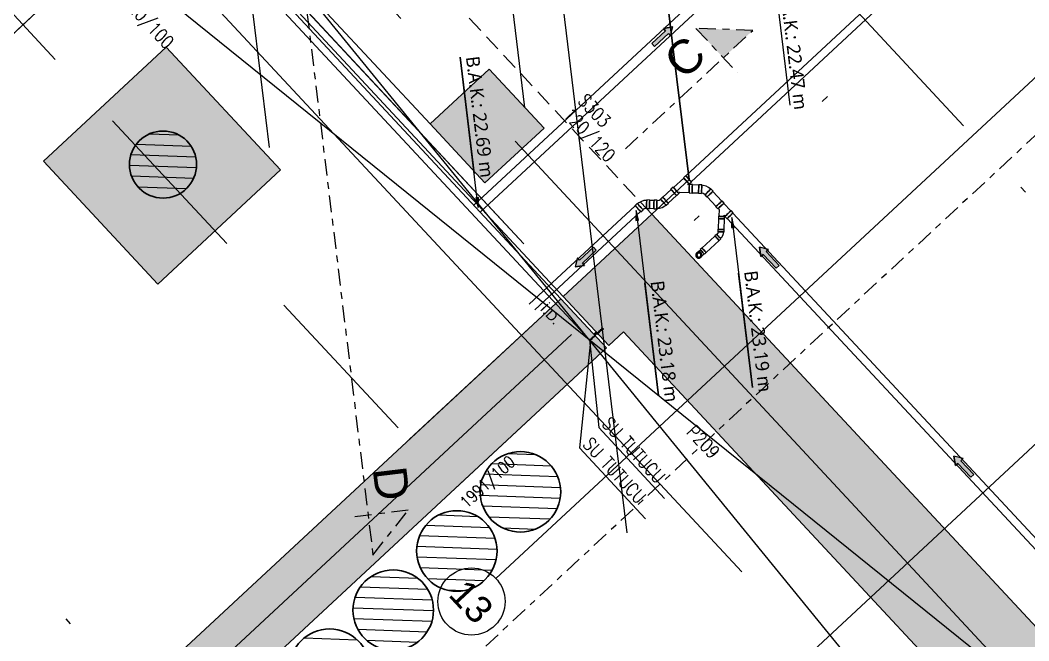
# Model space of a CAD drawing. Header units: millimetres. Extents: x 400382 to 401276, y 4543898 to 4544126.
# Drawn here: x 400481.03 to 400496.06, y 4543985.48 to 4543994.73 of the extents above; entities that cross this region are included whole.
import ezdxf
from ezdxf.enums import TextEntityAlignment as Align

# ---------------------------------------------------------------- set-up
doc = ezdxf.new("R2010")
doc.units = ezdxf.units.MM
for name, pattern in [('ACAD_ISO05W100', [33, 24, -3, 0, -3, 0, -3]), ('AKS', [3, 2.5, -0.25, 0, -0.25]), ('CENTER', [2, 1.25, -0.25, 0.25, -0.25]), ('DASHDOT2', [0.5, 0.25, -0.125, 0, -0.125]), ('HIDDEN', [0.375, 0.25, -0.125]), ('UUC-ST-KAL-I05-101-U-000$0$ACAD_ISO05W100', [33, 24, -3, 0, -3, 0, -3])]:
    doc.linetypes.add(name, pattern=pattern)
for name, color, linetype in [('aks prota', 2, 'AKS'), ('bosluk tarama prota', 8, 'Continuous'), ('caks prota', 4, 'Continuous'), ('iderzi_PROTA', 3, 'Continuous'), ('kesit tarama prota', 252, 'Continuous'), ('kiriş prota', 6, 'Continuous'), ('kolon prota', 1, 'Continuous'), ('kolon tarama prota', 252, 'Continuous'), ('lkolon prota', 4, 'Continuous'), ('lperde prota', 4, 'Continuous'), ('merdiven prota', 2, 'Continuous'), ('not yazısı prota', 6, 'Continuous'), ('not çizgisi prota', 4, 'Continuous'), ('perde prota', 1, 'Continuous'), ('PRT-AL-TUNEL_EKSENI', 14, 'DASHDOT2'), ('skesit prota', 7, 'Continuous'), ('st_s_ölçü', 4, 'Continuous'), ('taks prota', 7, 'Continuous'), ('TARAMA', 8, 'Continuous'), ('tkesit prota', 7, 'Continuous'), ('tkolon prota', 6, 'Continuous'), ('tperde prota', 6, 'Continuous'), ('UUC-ST-KAL-I05-101-U-000$0$st_s_su tutucu', 2, 'Continuous')]:
    doc.layers.add(name, color=color, linetype=linetype)
for name, color, linetype, lineweight in [('PRT-Geo-Pile_100', 101, 'Continuous', 30), ('PRT-Geo-Pile_120', 101, 'Continuous', 30), ('PRT-Geo-Pile_No.', 151, 'Continuous', 25)]:
    doc.layers.add(name, color=color, linetype=linetype, lineweight=lineweight)
doc.styles.add('Arial', font='Arial.ttf')
doc.styles.add('OLCU', font='romanstw.shx')
doc.styles.add('prt-kd-kot', font='Arial.ttf')
doc.styles.add('Segoe UI Light_1', font='', dxfattribs={"height": 199.9999999999999})
doc.styles.add('TAKS', font='Arial Unicode.ttf')
doc.styles.add('text25_PROTA', font='Arial.ttf', dxfattribs={"height": 25})
doc.styles.add('tkolon', font='romanstw.shx')
doc.styles.add('TSIMPLEX', font='romanstw.shx')
doc.styles.get('Segoe UI Light_1').set_extended_font_data('Segoe UI Light')
doc.dimstyles.new('1-50', dxfattribs={"dimtxt": 10, "dimasz": 4, "dimexe": 4, "dimexo": 8, "dimgap": 4, "dimtad": 1, "dimdec": 1, "dimrnd": 0.05, "dimzin": 9, "dimdsep": 46, "dimtxsty": 'OLCU', "dimblk1": 'OBLIQUE', "dimblk2": 'OBLIQUE', "dimsah": 1, "dimcen": 2, "dimdle": 4, "dimclrd": 4, "dimclre": 4, "dimclrt": 3, "dimadec": 1, "dimazin": 0, "dimtfac": 1, "dimtdec": 1, "dimtix": 1, "dimtmove": 2, "dimatfit": 3, "dimldrblk": 'OBLIQUE', "dimfxl": 1, "dimtvp": 1, "dimtolj": 1, "dimtzin": 1, "dimarcsym": 0})
pattern_1 = [(45, (15044.71205428304, 54416.46894275729), (-11.22532015133644, 11.22532015133644), [])]

# ---------------------------------------------------------------- blocks, each defined once
blk = doc.blocks.new('Flow Direction - Flow Direction _25mm_-1035271-_17_70 m  ARA KAT')
at = {"layer": 'TARAMA'}
blk.add_hatch(color=256, dxfattribs=at).paths.add_polyline_path([(0, 1.015187933717243e-13), (-117.0416345659798, -78.02775637731982), (-117.0416345659799, -29.99999999999993), (-400.0000000000001, -29.99999999999991), (-400, 30.00000000000008), (-117.04163456598, 30.00000000000008), (-117.0416345659799, 78.02775637732009)], flags=0)
for p, q in [((-117.04163456598, 30.00000000000009), (-400, 30.00000000000008)), ((-400, 30.00000000000008), (-400.0000000000001, -29.99999999999991)), ((-117.0416345659798, 30.00000000000008), (-399.9999999999999, 30.00000000000008)), ((-399.9999999999999, 30.00000000000008), (-400, -29.99999999999991)), ((-1.691979889528737e-14, 8.459899447643693e-14), (-117.0416345659799, 78.02775637732009)), ((-117.0416345659799, 78.02775637732012), (-117.04163456598, 30.00000000000008)), ((-117.0416345659798, 78.02775637732002), (0, 8.459899447643693e-14)), ((-117.0416345659798, 30.00000000000008), (-117.0416345659798, 78.02775637732002)), ((-117.0416345659798, -78.02775637731985), (0, 1.015187933717243e-13)), ((-117.0416345659798, -78.02775637731985), (0, 8.459899447643693e-14)), ((-400.0000000000001, -29.99999999999991), (-117.0416345659799, -29.99999999999993)), ((-117.0416345659799, -29.99999999999993), (-400, -29.99999999999991)), ((-117.0416345659799, -29.99999999999993), (-117.0416345659798, -78.02775637731982)), ((-117.0416345659799, -29.99999999999993), (-117.0416345659798, -78.02775637731988))]:
    blk.add_line(p, q, dxfattribs=at)
blk = doc.blocks.new('17.60 mekanik')
at = {"layer": 'kolon tarama prota'}
for points in [[(145146.0164801107, 61170.26014812306), (145156.9909840787, 61159.84573272018), (145159.3124859739, 61163.04100595717)], [(145041.2119276799, 61073.17304444547), (145052.1864316479, 61062.75862904259), (145054.5079335432, 61065.95390227959)], [(144878.0696983079, 60904.0467530575), (144867.0951943399, 60914.46116846039), (144864.7736924446, 60911.26589522339)]]:
    blk.add_hatch(color=256, dxfattribs=at).paths.add_polyline_path(points, flags=0)
for p, q in [((145054.0249110252, 61826.17017213565), (145054.0249110252, 61162.40935405676)), ((145065.8249110253, 61162.40935405676), (145065.8249110253, 61826.17017213565)), ((144916.8919866065, 61467.94141200195), (145082.4329968726, 61347.66882791468)), ((144870.878580533, 61392.57593409611), (144870.8696382602, 60900.74414878294)), ((144885.2696382578, 60900.74388696837), (144885.2785805307, 61392.57567228153)), ((145098.4135774821, 61176.63554812306), (145093.9690733355, 61176.63554812306)), ((145118.0586996647, 61176.16014812306), (145098.4135774821, 61176.16014812305)), ((145122.5034774314, 61176.63554812306), (145118.0586996647, 61176.63554812306)), ((145137.9937185637, 61175.97514812306), (145122.5034774314, 61175.97514812306)), ((145142.4384963304, 61176.63554812306), (145137.9937185637, 61176.63554812306)), ((145827.3774742992, 61176.16014812305), (145142.4384963303, 61176.16014812305)), ((145053.5495110253, 61162.40935405676), (145053.5495110253, 61157.96457629009)), ((145066.3003110253, 61157.96457629009), (145066.3003110253, 61162.40935405676)), ((145070.0090090581, 61160.8731610328), (145066.8660765585, 61157.73022853312)), ((145077.1677471799, 61167.35958202707), (145070.3451676219, 61160.53700246902)), ((145079.9745211159, 61170.83867309052), (145076.8315886162, 61167.69574059084)), ((145078.6890276399, 61152.19314245102), (145085.511607198, 61159.01572200907)), ((145085.8477657617, 61158.67956344529), (145088.9906982614, 61161.82249594497)), ((145093.9690733355, 61163.88474812306), (145098.4135774821, 61163.88474812306)), ((145098.4135774821, 61164.36014812306), (145118.0586996647, 61164.36014812306)), ((145118.0586996647, 61163.88474812306), (145122.5034774314, 61163.88474812306)), ((145121.5942033024, 61167.36355148767), (145122.5031965016, 61166.45455828691)), ((145122.5333587583, 61168.2850864513), (145122.4737607301, 61168.26040013973)), ((145122.5034774314, 61164.54514812306), (145124.4124619806, 61164.54514812306)), ((145124.4116091609, 61164.54614562434), (145131.5599592416, 61157.39779553136)), ((145137.3531525223, 61163.19098880213), (145135.9934375686, 61164.55070375814)), ((145135.9938645067, 61164.54514812306), (145137.9937185637, 61164.54514812306)), ((145140.169045939, 61161.05717721148), (145137.6941934378, 61163.53202971697)), ((145137.9937185637, 61163.88474812306), (145142.4384963304, 61163.88474812306)), ((145151.3782161562, 61149.73669289961), (145140.1133889013, 61161.00152017387)), ((145142.4384963303, 61164.36014812305), (145827.3774742992, 61164.36014812306)), ((145146.0164801107, 61170.26014812306), (145156.9909840787, 61159.84573272018)), ((145159.3124859739, 61163.04100595717), (145146.0164801107, 61170.26014812306)), ((145146.0164801107, 61170.26014812306), (145352.3717527827, 61020.33426664871)), ((145156.9909840787, 61159.84573272018), (145159.3124859739, 61163.04100595717)), ((145054.2099110252, 61157.96457629009), (145054.2099110252, 61137.01062396151)), ((145067.3330498767, 61157.26325521483), (145065.6377848499, 61155.56799018792)), ((145065.6396983256, 61139.40544264579), (145075.4152803857, 61149.18102470586)), ((145065.6399110253, 61155.56710949723), (145065.6399110252, 61157.96457629009)), ((145075.882253704, 61148.71405138756), (145079.0251862037, 61151.85698388724)), ((145131.2189183262, 61157.05675461653), (145133.6937708274, 61154.58190211104)), ((145133.7494278651, 61154.63755914864), (145145.0142551201, 61143.37273187439)), ((145153.908725695, 61147.31749743167), (145151.4338731938, 61149.79234993716)), ((145053.5495110253, 61137.01062396152), (145053.5495110253, 61132.56584619485)), ((145054.0249110252, 61132.56584619485), (145054.0249110252, 61115.66247781699)), ((145065.6399110252, 61137.01062396152), (145065.6399110253, 61139.40595614811)), ((145065.8249110253, 61115.66247781699), (145065.8249110253, 61132.56584619486)), ((145066.3003110253, 61132.56584619485), (145066.3003110253, 61137.01062396152)), ((145144.9585980822, 61143.31707483671), (145147.4334505835, 61140.84222233122)), ((145149.1394288594, 61136.72380491333), (145149.1394288594, 61133.22397990021)), ((145149.218139797, 61133.22397990027), (145149.218139797, 61106.79416952137)), ((145158.218139797, 61106.79416952137), (145158.218139797, 61133.22397990027)), ((145158.2968507344, 61133.22397990021), (145158.2968507344, 61136.72380491333)), ((145053.5495110253, 61115.66247781699), (145053.5495110253, 61111.21770005032)), ((145066.3003110253, 61111.21770005033), (145066.3003110253, 61115.66247781699)), ((145352.3717527827, 61020.33426664871), (145213.5785869485, 61121.17340422372)), ((145043.776330844, 61098.52768418023), (145040.6333965416, 61095.3847381306)), ((145048.6804771147, 61102.75953039691), (145044.112490036, 61098.19152624469)), ((145051.487146152, 61106.23867370169), (145048.3442136523, 61103.09558405932)), ((145149.1394288595, 61106.79416952137), (145149.1394288595, 61103.29434450825)), ((145158.2968507346, 61103.29434450825), (145158.2968507346, 61106.79416952137)), ((145049.6495905368, 61086.36857783472), (145052.7925248392, 61089.51152388436)), ((145052.4563656472, 61089.84768181991), (145057.0243527259, 61094.41568597215)), ((145057.3606161882, 61094.07963230975), (145060.5035486879, 61097.22272195212)), ((145034.8365276799, 61081.38983645329), (145034.8365276799, 61076.9450596161)), ((145035.3119276799, 61076.9450596161), (145035.3119276799, 60861.50263087255)), ((145041.2119276799, 61073.17304444547), (145052.1864316479, 61062.75862904259)), ((145054.5079335432, 61065.95390227959), (145041.2119276799, 61073.17304444547)), ((145041.2119276799, 61073.17304444547), (145266.1998835331, 60909.70972622913)), ((145047.1119276799, 60861.50263087255), (145047.1119276799, 61076.9450596161)), ((145047.5873276799, 61076.9450596161), (145047.5873276799, 61081.38983645329)), ((145052.1864316479, 61062.75862904259), (145054.5079335432, 61065.95390227959)), ((144695.3676047008, 61036.78759401865), (144836.6784942562, 60934.11922308639)), ((144878.0696983079, 60904.0467530575), (144695.3676047008, 61036.78759401865)), ((145266.1998835331, 60909.70972622913), (145129.6566850357, 61008.91416684735)), ((144867.0951943399, 60914.46116846039), (144864.7736924446, 60911.26589522339)), ((144864.7736924446, 60911.26589522339), (144878.0696983079, 60904.0467530575)), ((144878.0696983079, 60904.0467530575), (144867.0951943399, 60914.46116846039))]:
    blk.add_line(p, q, dxfattribs=at)
at = {"layer": 'kolon tarama prota', "flags": 128}
for points in [[(145093.9690733355, 61175.97514812306), (145089.7357635113, 61175.50087245742), (145085.7123276091, 61174.1015623393), (145082.0982254542, 61171.84659118611), (145080.4414944341, 61170.37169977222)], [(145088.5237249431, 61162.28946926326), (145090.7327112656, 61163.83201037569), (145093.337794573, 61164.51922707308), (145093.9690733355, 61164.54514812306)], [(145157.814546047, 61136.72380491333), (145157.3409027791, 61140.3994443048), (145155.9509157958, 61143.83497860647), (145153.7353903904, 61146.80596182511), (145153.5676847796, 61146.97645651684)], [(145147.7744914989, 61141.18326324606), (145149.1317137673, 61139.16106215383), (145149.6215220073, 61136.77545664389), (145149.6217335469, 61136.72380491333)], [(145054.2099110252, 61111.21770005032), (145053.738557344, 61108.56472739099), (145052.3822090603, 61106.23646336375), (145051.9541311439, 61105.77171205729)], [(145060.036563696, 61097.68968359652), (145062.6946928235, 61101.01867807596), (145064.550284268, 61104.85330642696), (145065.5113447125, 61109.00346371805), (145065.6399110252, 61111.21770005033)], [(145149.621733547, 61096.31328730239), (145149.621733547, 61096.78420054046), (145149.621733547, 61098.13404382239), (145149.621733547, 61100.18252846717), (145149.621733547, 61102.65605338374), (145149.621733547, 61103.29434450825)], [(145149.621733547, 61096.31328730239), (145150.088826603, 61098.2129267168), (145151.3835851235, 61099.6793530536), (145153.2107392173, 61100.37814754804), (145153.718139797, 61100.40969355238)], [(145153.718139797, 61100.40969355238), (145155.6177792115, 61099.9426004964), (145157.0842055483, 61098.64784197588), (145157.7830000427, 61096.82068788214), (145157.814546047, 61096.31328730239)], [(145157.814546047, 61103.29434450825), (145157.814546047, 61100.76548801987), (145157.814546047, 61098.58381016537), (145157.814546047, 61097.04070167734), (145157.8145460471, 61096.34226425492), (145157.814546047, 61096.31328730239)], [(145036.7230554244, 61088.12866522062), (145035.6757470011, 61083.99947189598), (145035.4969276799, 61081.38983645329)], [(145041.1003707326, 61094.91776568499), (145038.4422256758, 61091.58888671178), (145036.7230554244, 61088.12866522062)], [(145046.9269276799, 61081.38983645329), (145047.3982737223, 61084.04274630245), (145047.4205071716, 61084.1025720627)], [(145047.4205071716, 61084.10257206271), (145048.7961088558, 61086.41942758925), (145049.1826163458, 61086.83555028032)], [(145153.718139797, 61092.21688105239), (145151.8185003827, 61092.68397410837), (145150.3520740458, 61093.97873262889), (145149.6532795514, 61095.80588672264), (145149.621733547, 61096.31328730239)], [(145157.814546047, 61096.31328730239), (145157.3474529911, 61094.41364788797), (145156.0526944705, 61092.94722155117), (145154.2255403768, 61092.24842705673), (145153.718139797, 61092.21688105239)]]:
    blk.add_lwpolyline(points, dxfattribs=at)
at = {"layer": 'kolon tarama prota'}
for centre, radius, start, end in [((145153.718139797, 61096.31328730239), 4.578710937499455, 90, 270), ((145153.718139797, 61096.31328730239), 4.578710937499419, 90, 270), ((145153.718139797, 61096.31328730239), 4.578710937499273, 0, 180), ((145153.718139797, 61096.31328730239), 4.578710937500728, 0, 180), ((145153.718139797, 61096.31328730239), 4.096406249999019, 90, 270), ((145153.718139797, 61096.31328730239), 4.09640624999999, 0, 180), ((145153.718139797, 61096.31328730239), 3.43153999999989, 90, 270), ((145153.718139797, 61096.31328730239), 3.43153999999995, 90, 270), ((145153.718139797, 61096.31328730239), 3.016249999999127, 0, 180), ((145153.715651714, 61096.3159292109), 3.300000000001627, 323.9999999985069, 143.9999999985069), ((145153.718139797, 61096.31328730239), 4.5787109375003, 270, 90), ((145153.718139797, 61096.31328730239), 4.578710937500365, 270, 90), ((145153.718139797, 61096.31328730239), 4.096406250000838, 270, 90), ((145153.718139797, 61096.31328730239), 3.431540000001405, 270, 90), ((145153.718139797, 61096.31328730239), 3.431540000001255, 270, 90), ((145153.718139797, 61096.31328730239), 4.578710937500577, 180, 0), ((145153.718139797, 61096.31328730239), 4.578710937499213, 180, 0), ((145153.718139797, 61096.31328730239), 4.096406250000014, 180, 0), ((145153.715651714, 61096.3159292109), 3.299999999995921, 143.9999999985069, 323.9999999985069), ((145153.718139797, 61096.31328730239), 3.016250000000582, 180, 0)]:
    blk.add_arc(centre, radius, start, end, dxfattribs=at)
for centre, major_axis, ratio, start_param, end_param in [((145093.9690733355, 61170.26014812305), (3.769096701410686e-13, 6.375399999998696), 0.01493632156936199, 6.28238954382762, 9.423982197392686), ((145093.9690733355, 61170.26014812305), (3.480191135272851e-12, 5.714999999997415), 0.01493632156921701, 6.28238954380297, 9.42398219744416), ((145093.9690733355, 61170.26014812305), (4.600775316277421e-14, 6.375400000000727), 0.01493632156986067, 3.14079689020964, 6.282389543802814), ((145093.9690733355, 61170.26014812305), (-9.525318034329328e-13, 5.714999999998805), 0.01493632156947508, 3.140796890212662, 6.282389543751059), ((145098.4135774821, 61170.26014812305), (-1.120996601100822e-12, 6.375400000001585), 0.01493632156935504, 6.282389543802907, 9.42398219737695), ((145098.4135774821, 61170.26014812305), (-9.628964292576093e-13, 5.900000000001292), 0.009999500037747931, 0, 1.570796326793994), ((145098.4135774821, 61170.26014812305), (3.472700599304447e-13, 6.375399999998699), 0.01493632156941248, 3.140796890212788, 6.282389543818322), ((145098.4135774821, 61170.26014812305), (-8.740577706058654e-13, 5.900000000001292), 0.00999950003733013, 4.712388980385303, 6.283185307180214), ((145118.0586996647, 61170.26014812306), (2.109278529616659e-12, 6.37540000000146), 0.009999500037553032, 0.004141904882364988, 3.145734558436946), ((145118.0586996647, 61170.26014812306), (-1.746068567509729e-12, 5.900000000000114), 0.009999500037731207, 3.268496584496461e-13, 1.570796326795219), ((145118.0586996647, 61170.26014812306), (-1.53064255714498e-13, 6.375399999995888), 0.009999500037613728, 3.145734558401433, 6.287327212026439), ((145118.0586996647, 61170.26014812306), (-1.789873804725096e-12, 5.900000000000112), 0.009999500037495826, 4.712388980384269, 6.283185307179166), ((145122.5034774314, 61170.26014812305), (7.387783440561329e-14, 6.375400000001134), 0.009999500037739518, 0.004141904847025257, 3.145734558482115), ((145122.5034774314, 61170.26014812305), (9.834633107882961e-14, 5.714999999998354), 0.009999500037214976, 0.004141904857954737, 3.14573455843648), ((145122.5034774314, 61170.26014812305), (-2.788335271008811e-12, 6.375399999999642), 0.009999500038196716, 3.145734558437042, 6.287327211981539), ((145122.5034774314, 61170.26014812305), (-4.988696955534512e-13, 5.715000000002431), 0.009999500037657297, 3.145734558425834, 6.287327212026895), ((145137.9937185637, 61170.26014812306), (-3.147992033714898e-12, 6.375400000001667), 0.00999950003742195, 0.004141904751332248, 3.145734558436765), ((145137.9937185637, 61170.26014812306), (-1.935201998648629e-13, 5.715000000000396), 0.009999500037510965, 0.004141904847109856, 3.145734558380723), ((145137.9937185637, 61170.26014812306), (2.961306727612525e-12, 6.375400000002633), 0.00999950003773529, 3.14573455853247, 6.287327212026623), ((145137.9937185637, 61170.26014812306), (3.032080836406978e-12, 5.714999999999868), 0.009999500037659228, 3.145734558437109, 6.287327212083076), ((145142.4384963304, 61170.26014812306), (-1.963292389773024e-12, 6.375400000000808), 0.009999500037926008, 0.004141904846892475, 3.145734558330927), ((145142.4384963304, 61170.26014812305), (-9.502051923073598e-13, 5.900000000001292), 0.009999500037892902, 0, 1.570796326794193), ((145142.4384963304, 61170.26014812306), (4.77065009718387e-12, 6.375399999997712), 0.00999950003742301, 3.145734558436767, 6.287327212132313), ((145142.4384963304, 61170.26014812305), (-8.654604810589225e-13, 5.900000000001292), 0.009999500037130595, 4.712388980385448, 6.283185307180347), ((145059.9249110253, 61162.40935405676), (6.375400000002106, 3.335119722059901e-12), 0.009999500037873863, 3.137450748742447, 6.279043402258364), ((145059.9249110253, 61162.40935405676), (6.375399999998666, -1.43597275736843e-12), 0.009999500037277849, 6.27904340233296, 9.420636055996628), ((145059.9249110253, 61162.40935405676), (5.900000000000112, 1.728055198935185e-12), 0.00999950003733213, 1.570796326795514, 3.141592653590407), ((145059.9249110253, 61162.40935405676), (5.900000000000112, 1.765719515045594e-12), 0.009999500037785772, 3.141592653589793, 4.712388980384666), ((145059.9249110253, 61162.40935405676), (5.899999999998403, -6.251457684845448e-13), 0.009999500037335027, 6.082068174920781e-13, 1.570796326795518), ((145059.9249110253, 61162.40935405676), (5.899999999998403, -5.874814523741466e-13), 0.009999500037788671, 4.71238898038467, 6.283185307179568), ((145074.5170976309, 61156.36507246002), (-4.508088572778952, 4.508088572776431), 0.009999500037592226, 0.004141904846735045, 3.145734558387861), ((145074.5170976309, 61156.36507246002), (-4.508088572776049, 4.508088572777988), 0.009999500036962298, 3.145734558437594, 6.287327212076054), ((145074.5170976309, 61156.36507246002), (-4.171930008999422, 4.17193000900273), 0.009999500037293321, 0, 1.570796326794572), ((145074.5170976309, 61156.36507246002), (-4.171930008999411, 4.171930009002741), 0.009999500037498343, 4.712388980384641, 6.28318530717953), ((145081.339677189, 61163.18765201807), (-4.508088572776478, 4.508088572775161), 0.009999500037554922, 6.272060817147947, 9.413653470775683), ((145081.339677189, 61163.18765201807), (-4.508088572777067, 4.50808857277924), 0.009999500037257133, 3.130468163634464, 6.272060817186317), ((145081.339677189, 61163.18765201807), (-4.171930009000276, 4.171930009001555), 0.009999500037537312, 0, 1.570796326794608), ((145081.339677189, 61163.18765201807), (-4.171930009000254, 4.171930009001578), 0.009999500037947355, 4.71238898038496, 6.283185307179853), ((145084.4826096886, 61166.33058451774), (-4.508088572779187, 4.508088572778891), 0.009999500037810229, 6.272060817185695, 9.41365347073865), ((145084.4826096886, 61166.33058451774), (-4.508088572773577, 4.50808857277665), 0.00999950003775162, 3.130468163596344, 6.272060817222973), ((145084.4826096886, 61166.33058451774), (-4.041115254482898, 4.041115254479852), 0.009999500037273536, 6.272060817185936, 9.413653470692314), ((145084.4826096886, 61166.33058451774), (-4.041115254477917, 4.041115254481664), 0.009999500037418728, 3.130468163596947, 6.272060817270155), ((145081.339677189, 61163.18765201807), (-4.171930008999952, 4.171930008999521), 0.009999500037540136, 1.570796326794606, 3.141592653589505), ((145081.339677189, 61163.18765201807), (-4.171930008999929, 4.171930008999544), 0.009999500037950177, 3.141592653590062, 4.712388980384957), ((145098.4135774821, 61170.26014812305), (5.350789256118533e-13, 5.899999999998403), 0.009999500037752828, 1.570796326793996, 3.141592653588885), ((145098.4135774821, 61170.26014812305), (6.251457684845448e-13, 5.899999999998403), 0.009999500037335027, 3.141592653590397, 4.712388980385306), ((145118.0586996647, 61170.26014812306), (8.208364543632129e-13, 5.900000000003646), 0.009999500037725218, 1.570796326795223, 3.141592653590125), ((145118.0586996647, 61170.26014812306), (7.770312171478194e-13, 5.900000000003645), 0.009999500037489837, 3.141592653589385, 4.712388980384272), ((145124.4907999428, 61170.26014812306), (2.896596640350076, 2.896596635383704), 0.004142100082463678, 2.33694230073154, 3.151592234417947), ((145124.4907999428, 61170.26014812306), (2.896596640354599, 2.896596635386237), 0.004142100081393689, 3.151592234503404, 3.966242168305378), ((145134.456555882, 61160.29439216675), (3.237637555773209, 3.237637550222655), 0.004142100081815605, 0.009999580774058813, 3.151592234503405), ((145134.456555882, 61160.29439216675), (3.237637555776367, 3.237637550222124), 0.004142100081279796, 3.151592234642239, 6.29318488809248), ((145134.456555882, 61160.29439216675), (2.896596640352578, 2.896596635385905), 0.004142100081749168, 0.009999580913668397, 3.151592234432161), ((145134.456555882, 61160.29439216675), (2.896596640354596, 2.896596635386219), 0.004142100081800117, 3.151592234503056, 6.293184888164145), ((145136.9314083832, 61157.81953966126), (3.237637555774448, 3.237637550221803), 0.00414210008229085, 0.009999580914624393, 3.15159223438885), ((145136.9314083832, 61157.81953966126), (3.23763755577923, 3.237637550223625), 0.004142100081010687, 3.151592234502307, 6.293184888207672), ((145136.9314083832, 61157.81953966126), (3.181980518070106, 3.181980512613427), 0.004142100081144325, 0, 1.570796326794402), ((145136.9314083832, 61157.81953966126), (3.18198051807012, 3.181980512613412), 0.004142100081950748, 4.712388980385299, 6.283185307180201), ((145142.4384963304, 61170.26014812305), (1.402586380372284e-12, 5.899999999999581), 0.009999500037895804, 1.570796326794197, 3.141592653589078), ((145142.4384963304, 61170.26014812305), (1.488968670582019e-12, 5.899999999999581), 0.009999500037133494, 3.141592653590559, 4.712388980385453), ((145059.9249110252, 61157.96457629009), (6.37540000000242, 1.270079416638075e-12), 0.009999500037186556, 3.137450748719156, 6.279043402332462), ((145059.9249110252, 61157.96457629009), (6.375399999999531, -2.234030321845828e-13), 0.009999500037510878, 6.279043402356024, 9.420636055922305), ((145059.9249110252, 61157.96457629009), (5.714999999999978, 2.355949810239889e-12), 0.009999500037532688, 3.137450748651475, 6.279043402332997), ((145059.9249110252, 61157.96457629009), (5.714999999999781, -2.837767520968873e-12), 0.009999500038005153, 6.279043402424068, 9.420636055922134), ((145071.3741651312, 61153.22213996034), (-4.508088572777774, 4.508088572775584), 0.00999950003733318, 0.004141904824393361, 3.145734558436725), ((145071.3741651312, 61153.22213996034), (-4.508088572776907, 4.508088572776792), 0.009999500037485893, 3.14573455845975, 6.287327212027004), ((145071.3741651312, 61153.22213996034), (-4.041115254478625, 4.041115254479592), 0.009999500037641704, 0.004141904833160348, 3.145734558436152), ((145071.3741651312, 61153.22213996034), (-4.041115254481286, 4.041115254483383), 0.009999500037222357, 3.145734558450316, 6.287327212026915), ((145074.5170976309, 61156.36507246002), (-4.171930009001133, 4.171930009000374), 0.009999500037294091, 1.570796326794567, 3.141592653589455), ((145074.5170976309, 61156.36507246002), (-4.17193000900112, 4.171930009000386), 0.009999500037499113, 3.141592653589746, 4.712388980384636), ((145136.9314083832, 61157.81953966126), (3.181980518066361, 3.181980512610749), 0.004142100081148504, 1.570796326794401, 3.141592653589283), ((145136.9314083832, 61157.81953966126), (3.181980518066375, 3.181980512610735), 0.004142100081954926, 3.141592653590402, 4.712388980385298), ((145148.196235638, 61146.55471238693), (3.237637555773125, 3.23763755022389), 0.004142100081571593, 3.131593072363254, 6.273185726256158), ((145148.196235638, 61146.55471238693), (3.237637555777805, 3.237637550220508), 0.004142100082574698, 6.273185726559123, 9.414778379845805), ((145148.1962356381, 61146.55471238701), (3.181980518068085, 3.181980512613093), 0.004142100080994096, 1.570796326795359, 3.14159265359022), ((145148.1962356381, 61146.55471238701), (3.181980518068074, 3.181980512613102), 0.004142100082104042, 3.141592653589474, 4.71238898038434), ((145150.6710881393, 61144.07985988145), (3.237637555777512, 3.237637550222502), 0.004142100081578596, 3.131593072666369, 6.273185726268161), ((145150.6710881393, 61144.07985988145), (3.237637555778361, 3.237637550223702), 0.00414210008194039, 6.2731857262559, 9.414778379833693), ((145150.6710881393, 61144.07985988145), (2.896596640356982, 2.896596635385696), 0.004142100081651918, 3.131593072666778, 6.273185726327847), ((145150.6710881393, 61144.07985988145), (2.896596640354938, 2.896596635385424), 0.004142100082463452, 6.27318572625594, 9.414778379774457), ((145148.1962356381, 61146.55471238701), (3.181980518063808, 3.181980512607205), 0.004142100081000711, 4.717395729536864e-13, 1.57079632679536), ((145148.1962356381, 61146.55471238701), (3.181980518063798, 3.181980512607216), 0.004142100082110656, 4.71238898038434, 6.283185307179261), ((145059.9249110253, 61132.56584619485), (6.375400000000709, -1.079855052599341e-12), 0.009999500037509587, 3.137450748779662, 6.279043402332516), ((145059.9249110253, 61137.01062396151), (6.375400000001888, -1.939403748708066e-12), 0.009999500037189475, 3.13745074874267, 6.27904340239622), ((145059.9249110253, 61137.01062396151), (6.375400000001239, 2.12254999687508e-12), 0.00999950003764084, 6.279043402332689, 9.420636055858724), ((145059.9249110253, 61132.56584619485), (6.375400000002417, 1.269194652154174e-12), 0.009999500037639544, 6.279043402295746, 9.420636055922483), ((145059.9249110253, 61132.56584619485), (5.900000000000434, -2.75113265502134e-13), 0.009999500037585686, 1.570796326795028, 3.141592653589919), ((145059.9249110253, 61132.56584619485), (5.900000000000434, -2.75113265502134e-13), 0.009999500037585686, 3.141592653589919, 4.712388980384814), ((145059.9249110253, 61137.01062396151), (5.715000000000845, 3.550381863504618e-12), 0.009999500037230992, 3.137450748645413, 6.279043402332568), ((145059.9249110253, 61137.01062396151), (5.714999999998586, -2.025220616208078e-12), 0.009999500037893959, 6.279043402430408, 9.420636055922833), ((145059.9249110253, 61132.56584619485), (5.899999999998937, 2.612757232788949e-12), 0.009999500037588227, 1.385025425936863e-13, 1.570796326795023), ((145059.9249110253, 61132.56584619485), (5.899999999998937, 2.612757232788949e-12), 0.009999500037588227, 4.71238898038481, 6.283185307179725), ((145153.7181397969, 61133.22397990021), (4.578710937499491, 6.087359891333178e-13), 0.009999500037451517, 3.137450748719224, 6.27904340227165), ((145153.7181397969, 61136.72380491333), (4.57871093750069, -1.944396792012986e-13), 0.009999500037403486, 3.137450748673657, 6.279043402307844), ((145153.7181397969, 61136.72380491333), (4.578710937500999, -2.256707583932871e-12), 0.009999500037521147, 6.279043402352944, 9.420636055898344), ((145153.7181397969, 61133.22397990021), (4.578710937501863, -1.058616031207341e-12), 0.00999950003758851, 6.279043402308123, 9.420636055935283), ((145153.718139797, 61133.22397990027), (4.500000000001973, -2.277240895854793e-12), 0.009999500037751694, 1.570796326794184, 3.141592653589075), ((145153.718139797, 61133.22397990027), (4.500000000001973, -2.32688868173727e-12), 0.009999500037346992, 3.141592653590174, 4.712388980385064), ((145153.7181397969, 61136.72380491333), (4.096406250000712, -1.462726229202714e-12), 0.00999950003768556, 3.137450748718424, 6.279043402386564), ((145153.7181397969, 61136.72380491333), (4.096406250001233, 1.712009342885556e-12), 0.009999500037315064, 6.279043402308908, 9.420636055820346), ((145153.718139797, 61133.22397990027), (4.500000000000152, 2.642573659894599e-12), 0.009999500037755737, 0, 1.570796326794173), ((145153.718139797, 61133.22397990027), (4.500000000000151, 2.593862624689167e-12), 0.00999950003735104, 4.712388980385054, 6.283185307179942), ((145059.9249110252, 61115.66247781699), (6.375400000000805, 9.85627635064059e-13), 0.009999500037430888, 4.999625374712019e-07, 3.141593153533856), ((145059.9249110252, 61115.66247781699), (6.375399999999948, -1.689900164247846e-13), 0.009999500037163905, 3.141593153551962, 6.28318580716023), ((145059.9249110253, 61115.66247781699), (5.900000000000112, 1.765719515045594e-12), 0.00999950003689721, 1.570796326794915, 3.141592653589793), ((145059.9249110253, 61115.66247781699), (5.900000000000112, 1.777182567774849e-12), 0.009999500037640798, 3.141592653589583, 4.712388980384466), ((145059.9249110253, 61115.66247781699), (5.899999999998402, -5.903472155564592e-13), 0.009999500036900111, 1.80655490352039e-14, 1.570796326794919), ((145059.9249110253, 61115.66247781699), (5.899999999998403, -5.768371891255557e-13), 0.009999500037643695, 4.71238898038447, 6.283185307179375), ((145048.2844278416, 61094.0196040323), (-4.508096997600701, 4.508080147936511), 0.009752212240458113, 0.004418756382121192, 3.146011409922013), ((145048.2844278416, 61094.0196040323), (-4.508096997597798, 4.508080147938044), 0.009752212240611473, 3.146011409972393, 6.287604063612087), ((145052.8524149203, 61098.58760818453), (-4.508201267948832, 4.507975874786878), 0.007070714284731826, 3.148663603480854, 6.290256257161255), ((145052.8524149203, 61098.58760818453), (-4.508201267947428, 4.50797587479131), 0.007070714285104394, 0.007070950072806337, 3.148663603571988), ((145052.8524149203, 61098.58760818453), (-4.171937805602282, 4.171922212384918), 0.009752212240620707, 0, 1.570796326794734), ((145052.8524149203, 61098.58760818453), (-4.171937805602262, 4.171922212384938), 0.009752212240543541, 4.712388980384764, 6.283185307179668), ((145055.9953474199, 61101.7306978269), (-4.508201267949137, 4.507975874788904), 0.00707071428525093, 3.148663603571077, 6.29025625715583), ((145055.9953474199, 61101.7306978269), (-4.508201267947984, 4.50797587478806), 0.007070714284468834, 0.007070949981861085, 3.148663603576694), ((145055.9953474199, 61101.7306978269), (-4.041216276047006, 4.041014230386991), 0.007070714285294071, 3.14866360359435, 6.290256257161628), ((145055.9953474199, 61101.7306978269), (-4.041216276051728, 4.041014230390392), 0.007070714284785116, 0.007070949959407047, 3.148663603571715), ((145052.8524149203, 61098.58760818453), (-4.171937805602274, 4.171922212384927), 0.009752212240582129, 1.570796326794734, 3.141592653589619), ((145052.8524149203, 61098.58760818453), (-4.171937805602274, 4.171922212384926), 0.00975221224033852, 3.141592653589594, 4.712388980384764), ((145059.9249110252, 61111.21770005033), (6.375400000001661, 2.133167170682016e-12), 0.009999500037194391, 4.999159599109145e-07, 3.141593153552776), ((145059.9249110252, 61111.21770005033), (6.375399999995884, -7.962880355089485e-13), 0.009999500037539596, 3.141593153598723, 6.283185807141488), ((145059.9249110252, 61111.21770005033), (5.715000000001189, 2.222309836153365e-12), 0.009999500037354166, 4.999307616910059e-07, 3.141593153552422), ((145059.9249110252, 61111.21770005033), (5.714999999996268, 4.167822337250492e-13), 0.00999950003777477, 3.141593153584003, 6.283185807141929), ((145153.718139797, 61106.79416952137), (-4.578710937500726, -6.735492155339153e-14), 0.009999500037519475, 4.712388980384604, 7.853981633974483), ((145153.718139797, 61103.29434450825), (4.578710937500726, -1.388400977303401e-12), 0.009999500037519475, 1.570796326794895, 4.712388980384688), ((145153.718139797, 61106.79416952137), (4.499999999999619, -5.86718174044826e-13), 0.009999500037685382, 1.570796326794632, 3.141592653589517), ((145153.718139797, 61106.79416952137), (4.499999999999618, -6.16069695258351e-13), 0.009999500037352225, 3.141592653590166, 4.712388980385061), ((145153.718139797, 61103.29434450825), (4.096406250000474, 5.429084916006654e-14), 0.009999500037533802, 1.570796326795025, 4.712388980384463), ((145153.718139797, 61106.79416952137), (-4.578710937499272, -6.735492155337012e-14), 0.00999950003784047, 1.570796326794897, 4.712388980384604), ((145153.718139797, 61106.79416952137), (4.50000000000133, 1.767024027100017e-12), 0.009999500037681583, 0, 1.570796326794627), ((145153.718139797, 61106.79416952137), (4.50000000000133, 1.737984756112157e-12), 0.009999500037348424, 4.712388980385056, 6.283185307179965), ((145153.718139797, 61103.29434450825), (-4.578710937500182, -6.703720965926376e-14), 0.009999500037520669, 1.570796326794897, 4.712388980384683), ((145153.718139797, 61103.29434450825), (-4.096406249999744, -5.969150954770646e-14), 0.009999500037180344, 1.570796326794675, 4.712388980384817), ((145045.1414935392, 61090.87665798266), (-4.508096997598979, 4.5080801479389), 0.00975221224060943, 0.004418756359487297, 3.146011409972391), ((145045.1414935392, 61090.87665798266), (-4.508096997598113, 4.508080147940106), 0.009752212240536656, 3.146011409995966, 6.287604063562648), ((145045.1414935392, 61090.87665798266), (-4.041122806611064, 4.041107702336642), 0.009752212240302283, 0.004418756382990718, 3.14601141000265), ((145045.1414935392, 61090.87665798266), (-4.0411228066131, 4.041107702336299), 0.00975221224063268, 3.146011409972308, 6.287604063532235), ((145048.2844278416, 61094.0196040323), (-4.17193780560345, 4.171922212385782), 0.00975221224057975, 0, 1.570796326794733), ((145048.2844278416, 61094.0196040323), (-4.171937805603429, 4.171922212385801), 0.009752212240502581, 4.712388980385008, 6.283185307179915), ((145048.2844278416, 61094.0196040323), (-4.171937805599072, 4.171922212384382), 0.009752212240625084, 1.570796326794737, 3.141592653589375), ((145048.2844278416, 61094.0196040323), (-4.171937805599042, 4.171922212384412), 0.009752212240509336, 3.141592653590103, 4.712388980385011), ((145041.2119276799, 61081.38983645329), (6.375399999996044, -3.432886197527552e-13), 0.01002038882376985, 3.137821397726866, 6.279414051299957), ((145041.2119276799, 61076.9450596161), (6.375399999998939, 1.178063910311859e-12), 0.01002038882381491, 3.137821397681346, 6.279414051316338), ((145041.2119276799, 61081.38983645329), (6.375400000002488, -1.350150602431016e-12), 0.01002038882359303, 6.279414051315662, 9.421006704922153), ((145041.2119276799, 61076.9450596161), (6.375399999998418, -1.999125351370205e-12), 0.01002038882405278, 6.279414051371201, 9.421006704905714), ((145041.2119276799, 61076.9450596161), (5.900000000001292, 9.276884815891762e-13), 0.009980559616434424, 1.570796326794599, 3.141592653589498), ((145041.2119276799, 61076.9450596161), (5.900000000001292, 9.276884815891762e-13), 0.009980559616434424, 3.141592653589498, 4.712388980384385), ((145041.2119276799, 61081.38983645329), (5.714999999997127, -2.514176367095347e-13), 0.01002038882369921, 3.137821397726859, 6.279414051312958), ((145041.2119276799, 61081.38983645329), (5.71500000000239, -4.159891181522787e-13), 0.01002038882329746, 6.279414051315666, 9.42100670490916), ((145041.2119276799, 61076.9450596161), (5.899999999998725, -2.605388127462907e-12), 0.009980559616438765, 0, 1.570796326794604), ((145041.2119276799, 61076.9450596161), (5.899999999998725, -2.605388127462907e-12), 0.009980559616438765, 4.712388980384391, 6.283185307179297)]:
    blk.add_ellipse(centre, major_axis=major_axis, ratio=ratio, start_param=start_param, end_param=end_param, dxfattribs=at)
at = {"layer": 'kolon tarama prota', "xscale": 0.1, "yscale": 0.1, "zscale": 0.1}
for p, rotation in [((144878.0768893231, 61299.55804259088), 89.99895827291203), ((145206.5734632281, 61170.26014812306), 179.9999999999996), ((145632.1380134282, 61170.26014812306), 179.9999999999996), ((145041.2119276799, 60949.39346731412), 270.0000000000002)]:
    blk.add_blockref('Flow Direction - Flow Direction _25mm_-1035271-_17_70 m  ARA KAT', p, dxfattribs=dict(at, rotation=rotation))
at = {"layer": 'kolon tarama prota', "char_height": 20, "attachment_point": 1, "rotation": 323.999999999999, "line_spacing_factor": 1.142578849721707, "style": 'Segoe UI Light_1'}
for s, insert, width in [('B.A.K.: 22.47 m', (144957.1336314211, 61470.64533150681), 213.156813964676), ('B.A.K.: 23.19 m', (145229.1630134944, 61145.19447907284), 207.6268022816302), ('B.A.K.: 22.69 m', (144712.8659178289, 61059.41814887203), 213.156813964676), ('B.A.K.: 23.18 m', (145145.2411115816, 61032.93524169648), 207.6268022816302)]:
    blk.add_mtext(s, dxfattribs=dict(at, insert=insert, width=width))
blk = doc.blocks.new('_Oblique')
at = {"layer": 'st_s_ölçü', "lineweight": -2}
blk.add_line((-0.5, -0.5), (0.5, 0.5), dxfattribs=at)
blk = doc.blocks.new('*U100')
at = {"layer": 'PRT-Geo-Pile_120'}
blk.add_circle((0, 0), 0.6, dxfattribs=at)
at = {"layer": 'PRT-Geo-Pile_No.', "style": 'prt-kd-kot'}
blk.add_attdef('Kazık_No:', text='', height=0.25, rotation=90, dxfattribs=at).set_placement((-1.819e-13, 0.6524854241902815), align=Align.MIDDLE_LEFT)
blk = doc.blocks.new('*U101')
at = {"layer": 'PRT-Geo-Pile_100'}
blk.add_circle((0, 0), 0.5, dxfattribs=at)
at = {"layer": 'PRT-Geo-Pile_No.', "style": 'prt-kd-kot'}
blk.add_attdef('Kazık_No:', text='', height=0.2500000000000001, rotation=90, dxfattribs=at).set_placement((-0.2191336971348793, -0.7689588211889175), align=Align.MIDDLE_LEFT)
blk = doc.blocks.new('kazık1')
at = {"layer": 'kolon tarama prota', "transparency": 33554687}
h = blk.add_hatch(dxfattribs=at)
h.set_pattern_fill('ANSI31', color=256, scale=5)
h.set_pattern_definition(pattern_1)
edge = h.paths.add_edge_path()
edge.add_arc((175231.2326376798, 70661.30662228641), 59.99999999999999, 0, 360)
h = blk.add_hatch(dxfattribs=at)
h.set_pattern_fill('ANSI31', color=256, scale=5)
h.set_pattern_definition([(45, (17088.74302911345, 55265.58610170743), (-11.22532015133644, 11.22532015133644), [])])
edge = h.paths.add_edge_path()
edge.add_arc((174511.3708274294, 70603.81212165888), 50, 0, 360)
h = blk.add_hatch(dxfattribs=at)
h.set_pattern_fill('ANSI31', color=256, scale=5)
h.set_pattern_definition(pattern_1)
edge = h.paths.add_edge_path()
edge.add_arc((175231.2325403716, 70531.90539983238), 59.99999999999999, 0, 360)
h = blk.add_hatch(dxfattribs=at)
h.set_pattern_fill('ANSI31', color=256, scale=5)
h.set_pattern_definition(pattern_1)
edge = h.paths.add_edge_path()
edge.add_arc((175231.2324430594, 70402.5041773741), 59.99999999999999, 0, 360)
h = blk.add_hatch(dxfattribs=at)
h.set_pattern_fill('ANSI31', color=256, scale=5)
h.set_pattern_definition(pattern_1)
edge = h.paths.add_edge_path()
edge.add_arc((175231.2323457512, 70273.10295492006), 59.99999999999999, 0, 360)
for name, p, xscale, yscale, zscale, rotation in [('*U100', (175231.2326376798, 70661.30662228641), 99.99999999999999, 99.99999999999999, 99.99999999999999, 269.9999000308423), ('*U101', (174511.3718746539, 70603.81212166983), 100.0000000000001, 100.0000000000001, 100.0000000000001, 270.0012000308424), ('*U100', (175231.2325403716, 70531.90539983238), 99.99999999999999, 99.99999999999999, 99.99999999999999, 269.9999000308423), ('*U100', (175231.2324430594, 70402.5041773741), 99.99999999999999, 99.99999999999999, 99.99999999999999, 269.9999000308423), ('*U100', (175231.2323457512, 70273.10295492006), 99.99999999999999, 99.99999999999999, 99.99999999999999, 269.9999000308423)]:
    blk.add_blockref(name, p, dxfattribs=dict(at, xscale=xscale, yscale=yscale, zscale=zscale, rotation=rotation))

msp = doc.modelspace()

# ---------------------------------------------------------------- hatches: boundary and pattern name
at = {"layer": 'bosluk tarama prota'}
h = msp.add_hatch(dxfattribs=at)
h.set_pattern_fill('DOTS', color=2, scale=0.09999999999999999, angle=-47.07600605198225)
h.set_pattern_definition([(312.9239939480178, (398960.7519760979, 4544959.878828598), (0.1703024845375482, 0.04999016788667697), [0, -0.15875])])
h.paths.add_polyline_path([(400474.1922145006, 4544004.027070845), (400475.8947834475, 4544002.196426428), (400474.0641390304, 4544000.493857481), (400472.3615700835, 4544002.324501898)])
h.paths.add_polyline_path([(400470.167526694, 4544000.283958076), (400471.8700956414, 4543998.453313658), (400470.0394512247, 4543996.750744712), (400468.3368822774, 4543998.581389129)])
h.paths.add_polyline_path([(400483.2085457589, 4543994.332487544), (400484.9111147057, 4543992.501843127), (400483.0804702886, 4543990.79927418), (400481.3779013418, 4543992.629918598)])
h.paths.add_polyline_path([(400479.1836338742, 4543990.58961571), (400480.886202821, 4543988.758971293), (400479.0555584044, 4543987.056402346), (400477.3529894575, 4543988.887046764)])
h.paths.add_polyline_path([(400477.5697131781, 4543984.690389128), (400475.8676403612, 4543986.520500094), (400471.3850935763, 4543982.351561065), (400474.7191067468, 4543978.7667473), (400476.6376220961, 4543980.551039556), (400475.0056817424, 4543982.305742355)])
h.paths.add_polyline_path([(400466.9070721753, 4543996.155125555), (400468.6096411222, 4543994.324481137), (400463.8513708543, 4543989.89910878), (400460.513523675, 4543993.488044966), (400462.1977165383, 4543995.054408397), (400463.8329947707, 4543993.296116628)])
at = {"layer": 'kesit tarama prota'}
h = msp.add_hatch(color=256, dxfattribs=at)
h.dxf.hatch_style = 1
h.paths.add_polyline_path([(400491.0967067801, 4543994.610642148), (400491.9446779876, 4543994.579904036), (400491.5053233271, 4543994.171287488)])
h = msp.add_hatch(color=256, dxfattribs=at)
h.dxf.hatch_style = 1
h.paths.add_polyline_path([(400486.8095690389, 4543987.425986154), (400486.2862764127, 4543986.758030446), (400486.2139448719, 4543987.353654614)])
at = {"layer": 'kolon tarama prota'}
h = msp.add_hatch(color=256, dxfattribs=at)
h.dxf.hatch_style = 1
h.paths.add_polyline_path([(400518.6553771556, 4544000.264360635), (400484.8107421547, 4544036.654952744), (400485.118386575, 4544034.121611849), (400516.7397574112, 4544000.121528585), (400498.5065390216, 4543983.163941871), (400490.4377242681, 4543991.839731889), (400489.1196602881, 4543990.613882247), (400489.8006878672, 4543989.881624481), (400490.0203651972, 4543990.085932754), (400498.2253854661, 4543981.263691183)])
h = msp.add_hatch(color=256, dxfattribs=at)
h.dxf.hatch_style = 1
h.paths.add_polyline_path([(400475.1877268674, 4543976.291049382), (400489.7640577592, 4543989.847591606), (400489.0830301805, 4543990.579849374), (400475.2043419327, 4543977.672141347), (400457.8372407826, 4543994.621469549), (400472.5757715506, 4544008.328863828), (400471.8947695433, 4544009.0610941), (400456.3874313263, 4543994.639095882)])
h = msp.add_hatch(color=256, dxfattribs=at)
h.dxf.hatch_style = 1
h.paths.add_polyline_path([(400488.0169657893, 4543994.002080733), (400488.8341988837, 4543993.123371413), (400487.9534464809, 4543992.308335092), (400487.1362133864, 4543993.187044412)])

# ---------------------------------------------------------------- linework, layer by layer
at = {"layer": 'aks prota', "ltscale": 10}
for p, q in [((400490.0741459434, 4543987.091367729), (400475.977604086, 4544103.171308074)), ((400505.428375836, 4543974.620134032), (400392.4328112458, 4544096.115771411)), ((400480.7228129334, 4543994.34008993), (400506.26561428, 4544018.095827064)), ((400491.7789214882, 4543986.506464638), (400468.3046522639, 4544011.746581919)), ((400488.1188936285, 4543986.408367913), (400513.6551361023, 4544010.158005047)), ((400490.8343830397, 4543983.467595568), (400516.3706255131, 4544007.217232699)), ((400464.8320084466, 4543979.561031984), (400486.9648850611, 4544000.145449188)), ((400470.9354988113, 4543973.019135192), (400493.0580388084, 4543993.593938948))]:
    msp.add_line(p, q, dxfattribs=at)
msp.add_lwpolyline([(400462.9816286368, 4544005.943329988), (400486.0306980158, 4543981.160398141)], dxfattribs=at)
at = {"layer": 'caks prota', "ltscale": 0.05}
msp.add_circle((400487.7541275527, 4543986.0663888), 0.5, dxfattribs=at)
at = {"layer": 'iderzi_PROTA', "linetype": 'ACAD_ISO05W100', "lineweight": 30, "ltscale": 2}
msp.add_lwpolyline([(400485.6680938569, 4544011.284757793), (400488.8960143551, 4544007.814017521), (400488.1403986141, 4544007.11126598), (400489.3633437431, 4544005.796325301), (400489.4698993517, 4544004.919676417), (400489.9214426456, 4544001.204762388), (400489.9633653476, 4544000.859858058), (400490.0052880505, 4544000.514953731), (400490.1394716827, 4543999.411004978), (400489.1834768243, 4543998.521893192), (400490.4072390613, 4543997.206073938), (400490.6182418196, 4543995.467224797), (400490.7103069974, 4543994.710418744), (400490.780005848, 4543994.134146279), (400490.9954415034, 4543992.35876614), (400489.1194927259, 4543990.614062415)], dxfattribs=at)
at = {"layer": 'kiriş prota'}
msp.add_line((400488.5488833268, 4543993.430149786), (400486.7337812465, 4544008.376861067), dxfattribs=at)
msp.add_lwpolyline([(400490.4377242681, 4543991.839731889), (400490.9959546011, 4543992.358213708), (400490.4072390613, 4543997.206073938), (400489.1834767316, 4543998.521893292), (400490.1394756977, 4543999.411008712), (400489.3633437431, 4544005.796325301), (400488.1403985387, 4544007.111266062), (400488.8962799795, 4544007.814264562), (400487.3368867445, 4544009.490962896)], dxfattribs=at)
msp.add_lwpolyline([(400483.2085457589, 4543994.332487544), (400484.9111147057, 4543992.501843127), (400483.0804702886, 4543990.79927418), (400481.3779013418, 4543992.629918598)], close=True, dxfattribs=at)
at = {"layer": 'kolon prota', "color": 1}
msp.add_lwpolyline([(400488.0169657893, 4543994.002080733), (400488.8341988837, 4543993.123371413), (400487.9534464809, 4543992.308335092), (400487.1362133864, 4543993.187044412)], close=True, dxfattribs=at)
at = {"layer": 'kolon tarama prota'}
for points in [[(400472.5757970628, 4544008.328836402), (400489.0830474002, 4543990.579830868)], [(400487.5063545033, 4543987.747807173), (400489.7640749793, 4543989.847573102), (400489.0830474002, 4543990.579830868), (400486.8254809566, 4543988.479899321)]]:
    msp.add_lwpolyline(points, dxfattribs=at)
at = {"layer": 'kolon tarama prota', "linetype": 'HIDDEN', "ltscale": 10}
msp.add_lwpolyline([(400469.6370190312, 4544006.961360471), (400487.5063545033, 4543987.747807173)], dxfattribs=at)
at = {"layer": 'perde prota'}
msp.add_line((400475.2043419327, 4543977.672141347), (400489.0830301805, 4543990.579849374), dxfattribs=at)
for points in [[(400490.4377242681, 4543991.839731889), (400498.5065390216, 4543983.163941871), (400516.7397574112, 4544000.121528585), (400485.118386575, 4544034.121611849), (400484.8107421547, 4544036.654952744), (400518.6553771556, 4544000.264360635), (400498.2253854661, 4543981.263691183), (400490.0203651972, 4543990.085932754), (400489.8006878672, 4543989.881624481), (400489.1196602881, 4543990.613882247)], [(400472.5757715506, 4544008.328863828), (400489.0830301805, 4543990.579849374)], [(400489.1196602881, 4543990.613882247), (400472.6124099507, 4544008.36288778)], [(400490.4377242681, 4543991.839731889), (400489.1196602881, 4543990.613882247)], [(400489.3386565908, 4543990.818922779), (400489.3393376181, 4543990.818190521)], [(400475.1877268674, 4543976.291049382), (400489.7640577592, 4543989.847591606), (400489.0830301805, 4543990.579849374)]]:
    msp.add_lwpolyline(points, dxfattribs=at)
at = {"layer": 'perde prota', "linetype": 'HIDDEN'}
msp.add_lwpolyline([(400473.9304739307, 4544009.588737423), (400490.4377242681, 4543991.839731889)], dxfattribs=at)
at = {"layer": 'perde prota', "linetype": 'HIDDEN', "ltscale": 10}
msp.add_lwpolyline([(400472.8320872807, 4544008.567196054), (400487.1362133864, 4543993.187044412)], dxfattribs=at)
at = {"layer": 'PRT-AL-TUNEL_EKSENI', "ltscale": 10}
for p, q in [((400484.7432253445, 4543992.831936803), (400471.4099450749, 4544102.626693129)), ((400396.1307129674, 4544099.554960685), (400509.1262775576, 4543978.059323305))]:
    msp.add_line(p, q, dxfattribs=at)
at = {"layer": 'skesit prota', "linetype": 'CENTER', "ltscale": 0.2}
for p, q in [((400491.0967067801, 4543994.610642148), (400491.7096316009, 4543993.951610157)), ((400491.9446779876, 4543994.579904036), (400491.0967067801, 4543994.610642148)), ((400486.8095690389, 4543987.425986154), (400485.9161327886, 4543987.317488843)), ((400486.2862764127, 4543986.758030446), (400486.8095690389, 4543987.425986154))]:
    msp.add_line(p, q, dxfattribs=at)
for points in [[(400471.9769275389, 4544104.59035985), (400486.2862764127, 4543986.758030446)], [(400513.9250952718, 4544009.544163285), (400485.7665573098, 4543983.355651798)], [(400490.0477337171, 4543992.815673703), (400491.9446779876, 4543994.579904036)]]:
    msp.add_lwpolyline(points, dxfattribs=at)
at = {"layer": 'UUC-ST-KAL-I05-101-U-000$0$st_s_su tutucu', "linetype": 'UUC-ST-KAL-I05-101-U-000$0$ACAD_ISO05W100'}
for points in [[(400472.1882947804, 4544008.971404569), (400489.6962998062, 4543990.147271136)], [(400472.1886973563, 4544008.971744461), (400489.6967023853, 4543990.147611031)], [(400489.5059127845, 4543989.970203968), (400471.9979077573, 4544008.794337401)], [(400489.5063153636, 4543989.970543863), (400471.998310334, 4544008.794677294)]]:
    msp.add_lwpolyline(points, dxfattribs=at)
at = {"layer": 'UUC-ST-KAL-I05-101-U-000$0$st_s_su tutucu', "linetype": 'UUC-ST-KAL-I05-101-U-000$0$ACAD_ISO05W100', "ltscale": 0.05}
for points in [[(400489.5838447758, 4543990.049388531, -0.5773502691895264), (400489.5831733039, 4543990.052314699), (400489.608810693, 4543990.076158445, -0.5773502691896774), (400489.6116805649, 4543990.07527687), (400489.6169773601, 4543990.052194271, 0.5773502691898074), (400489.6198472306, 4543990.0513127), (400489.653410817, 4543990.082528111), (400489.6573960092, 4543990.078243133), (400489.6604117388, 4543990.081047878), (400489.6564265466, 4543990.085332854), (400489.680379251, 4543990.107609779), (400489.6843644436, 4543990.103324801), (400489.6873801737, 4543990.106129545), (400489.6833949825, 4543990.110414522), (400489.69854037, 4543990.12450031), (400489.7137401267, 4543990.120883349), (400489.717547867, 4543990.124424693), (400489.6962998062, 4543990.147271136), (400489.6924920655, 4543990.143729793), (400489.6949990261, 4543990.128308049), (400489.6798536391, 4543990.114222264), (400489.6758684469, 4543990.118507242), (400489.6728527164, 4543990.115702497), (400489.676837909, 4543990.111417519), (400489.6528852046, 4543990.089140594), (400489.6489000125, 4543990.093425572), (400489.645884281, 4543990.090620828), (400489.6498694732, 4543990.086335851), (400489.6221682876, 4543990.060572694, -0.5773502691899163), (400489.6192984162, 4543990.061454266), (400489.6142254448, 4543990.083561478, 0.5773502691894145), (400489.6113555748, 4543990.08444305), (400489.5747261844, 4543990.050376326, 0.5773502691898413), (400489.5753976563, 4543990.047450158), (400489.5970795481, 4543990.040789876, -0.5773502691890604), (400489.5977510209, 4543990.037863707), (400489.5700498335, 4543990.012100551), (400489.5660646423, 4543990.016385527), (400489.5630489127, 4543990.013580783), (400489.5670341025, 4543990.009295806), (400489.5430814, 4543989.98701888), (400489.5390962069, 4543989.991303857), (400489.5360804773, 4543989.988499114), (400489.5400656676, 4543989.984214138), (400489.524920281, 4543989.970128352), (400489.5097205252, 4543989.973745313), (400489.5059127845, 4543989.970203968), (400489.5271608443, 4543989.947357526), (400489.5309685846, 4543989.950898869), (400489.5284616244, 4543989.966320612), (400489.5436070114, 4543989.980406398), (400489.5475922041, 4543989.97612142), (400489.5506079346, 4543989.978926164), (400489.5466227429, 4543989.983211141), (400489.5705754473, 4543990.005488066), (400489.5745606385, 4543990.00120309), (400489.577576369, 4543990.004007833), (400489.5735911769, 4543990.008292811), (400489.6071547628, 4543990.039508222, 0.5773502691892096), (400489.6064832914, 4543990.04243439)], [(400489.5842473544, 4543990.049728425, -0.5773502691895264), (400489.5835758834, 4543990.052654593), (400489.6092132721, 4543990.076498341, -0.5773502691896774), (400489.6120831445, 4543990.075616766), (400489.6173799392, 4543990.052534167, 0.5773502691898074), (400489.6202498097, 4543990.051652594), (400489.6538133966, 4543990.082868006), (400489.6577985883, 4543990.078583027), (400489.6608143183, 4543990.081387773), (400489.6568291262, 4543990.085672749), (400489.6807818306, 4543990.107949674), (400489.6847670227, 4543990.103664696), (400489.6877827533, 4543990.10646944), (400489.6837975616, 4543990.110754417), (400489.6989429491, 4543990.124840206), (400489.7141427062, 4543990.121223245), (400489.7179504461, 4543990.124764588), (400489.6967023853, 4543990.147611031), (400489.692894645, 4543990.144069688), (400489.6954016052, 4543990.128647944), (400489.6802562186, 4543990.114562158), (400489.676271026, 4543990.118847136), (400489.6732552964, 4543990.116042392), (400489.6772404886, 4543990.111757414), (400489.6532877842, 4543990.089480489), (400489.6493025916, 4543990.093765467), (400489.6462868606, 4543990.090960722), (400489.6502720527, 4543990.086675745), (400489.6225708672, 4543990.060912589, -0.5773502691899163), (400489.6197009957, 4543990.061794162), (400489.6146280244, 4543990.083901374, 0.5773502691894145), (400489.6117581539, 4543990.084782945), (400489.5751287639, 4543990.050716221, 0.5773502691898413), (400489.5758002358, 4543990.047790053), (400489.5974821271, 4543990.041129771, -0.5773502691890604), (400489.5981536005, 4543990.038203603), (400489.5704524131, 4543990.012440446), (400489.5664672214, 4543990.016725423), (400489.5634514918, 4543990.013920679), (400489.5674366821, 4543990.009635702), (400489.5434839795, 4543989.987358776), (400489.5394987869, 4543989.991643754), (400489.5364830564, 4543989.98883901), (400489.5404682467, 4543989.984554034), (400489.5253228606, 4543989.970468246), (400489.5101231034, 4543989.974085206), (400489.5063153636, 4543989.970543863), (400489.5275634238, 4543989.947697422), (400489.5313711641, 4543989.951238764), (400489.528864204, 4543989.966660506), (400489.5440095905, 4543989.980746293), (400489.5479947836, 4543989.976461316), (400489.5510105137, 4543989.979266059), (400489.5470253224, 4543989.983551037), (400489.5709780268, 4543990.005827961), (400489.5749632181, 4543990.001542985), (400489.5779789481, 4543990.004347729), (400489.5739937564, 4543990.008632706), (400489.6075573424, 4543990.039848117, 0.5773502691892096), (400489.60688587, 4543990.042774284)]]:
    msp.add_lwpolyline(points, format="xyb", close=True, dxfattribs=at)

# ---------------------------------------------------------------- block references
at = {"layer": 'merdiven prota', "xscale": 0.01, "yscale": 0.01, "zscale": 0.01, "rotation": 312.9239939588403}
msp.add_blockref('17.60 mekanik', (399055.2216017991, 4544638.04734298), dxfattribs=at)
at = {"layer": 'PRT-Geo-Pile_120', "xscale": 0.01, "yscale": 0.01, "zscale": 0.01, "rotation": 312.9239939480178}
msp.add_blockref('kazık1', (398777.687534438, 4544789.621933892), dxfattribs=at)

# ---------------------------------------------------------------- texts
at = {"layer": 'iderzi_PROTA', "linetype": 'ACAD_ISO05W100', "style": 'text25_PROTA'}
msp.add_text('İ.D.', height=0.15, rotation=312.9239939495117, dxfattribs=at).set_placement((400488.764862909, 4543990.418736788))
at = {"layer": 'lkolon prota', "style": 'tkolon', "width": 0.8}
for s, height, rotation, p in [('120/100', 0.1999999999999999, 312.9239939404266, (400482.5329603604, 4543995.002866723)), ('120/120', 0.2, 312.9239939495117, (400489.1073087309, 4543993.312597586))]:
    msp.add_text(s, height=height, rotation=rotation, dxfattribs=at).set_placement(p)
at = {"layer": 'lperde prota', "style": 'tkolon', "width": 0.8}
msp.add_text('1991/100', height=0.1799999999999999, rotation=42.5635089941288, dxfattribs=at).set_placement((400487.6248904904, 4543987.51171305), align=Align.MIDDLE_LEFT)
at = {"layer": 'not yazısı prota', "ltscale": 0.05, "style": 'TSIMPLEX', "width": 0.8}
for rotation, p in [(312.9239939495117, (400489.6833733981, 4543988.699366977)), (312.9239939404266, (400489.3986107949, 4543988.396437015))]:
    msp.add_text('SU TUTUCU', height=0.2, rotation=rotation, dxfattribs=at).set_placement(p)
at = {"layer": 'taks prota', "style": 'TAKS'}
msp.add_text('13', height=0.4, rotation=312.9239939495117, dxfattribs=at).set_placement((400487.7541275527, 4543986.0663888), align=Align.MIDDLE_CENTER)
at = {"layer": 'tkesit prota', "style": 'Arial'}
for s, rotation, p in [('C', 42.9239939495117, (400490.915563439, 4543993.827634256)), ('D', 276.9239939246917, (400486.2808899684, 4543988.046656333))]:
    msp.add_text(s, height=0.4999999999999999, rotation=rotation, dxfattribs=at).set_placement(p)
at = {"layer": 'tkolon prota', "style": 'tkolon', "width": 0.8}
msp.add_text('S303', height=0.2, rotation=312.9239939495117, dxfattribs=at).set_placement((400489.3269860605, 4543993.516905859))
at = {"layer": 'tperde prota', "style": 'tkolon', "width": 0.8}
msp.add_text('P209', height=0.2, rotation=313.3932852246724, dxfattribs=at).set_placement((400491.0147442697, 4543988.648101745), align=Align.MIDDLE_LEFT)

# ---------------------------------------------------------------- leaders
at = {"layer": 'not çizgisi prota'}
for points in [[(400489.5271608443, 4543989.947357526), (400489.3646133156, 4543988.355647035), (400490.3436451578, 4543987.296847603)], [(400489.5092668007, 4543989.968805293), (400489.6493759183, 4543988.658576996), (400490.6284077605, 4543987.599777564)]]:
    msp.add_leader(points, dimstyle='1-50', override={"dimasz": 12, "dimgap": 4, "dimtad": 0}, dxfattribs=at)

doc.saveas('drawing.dxf')
